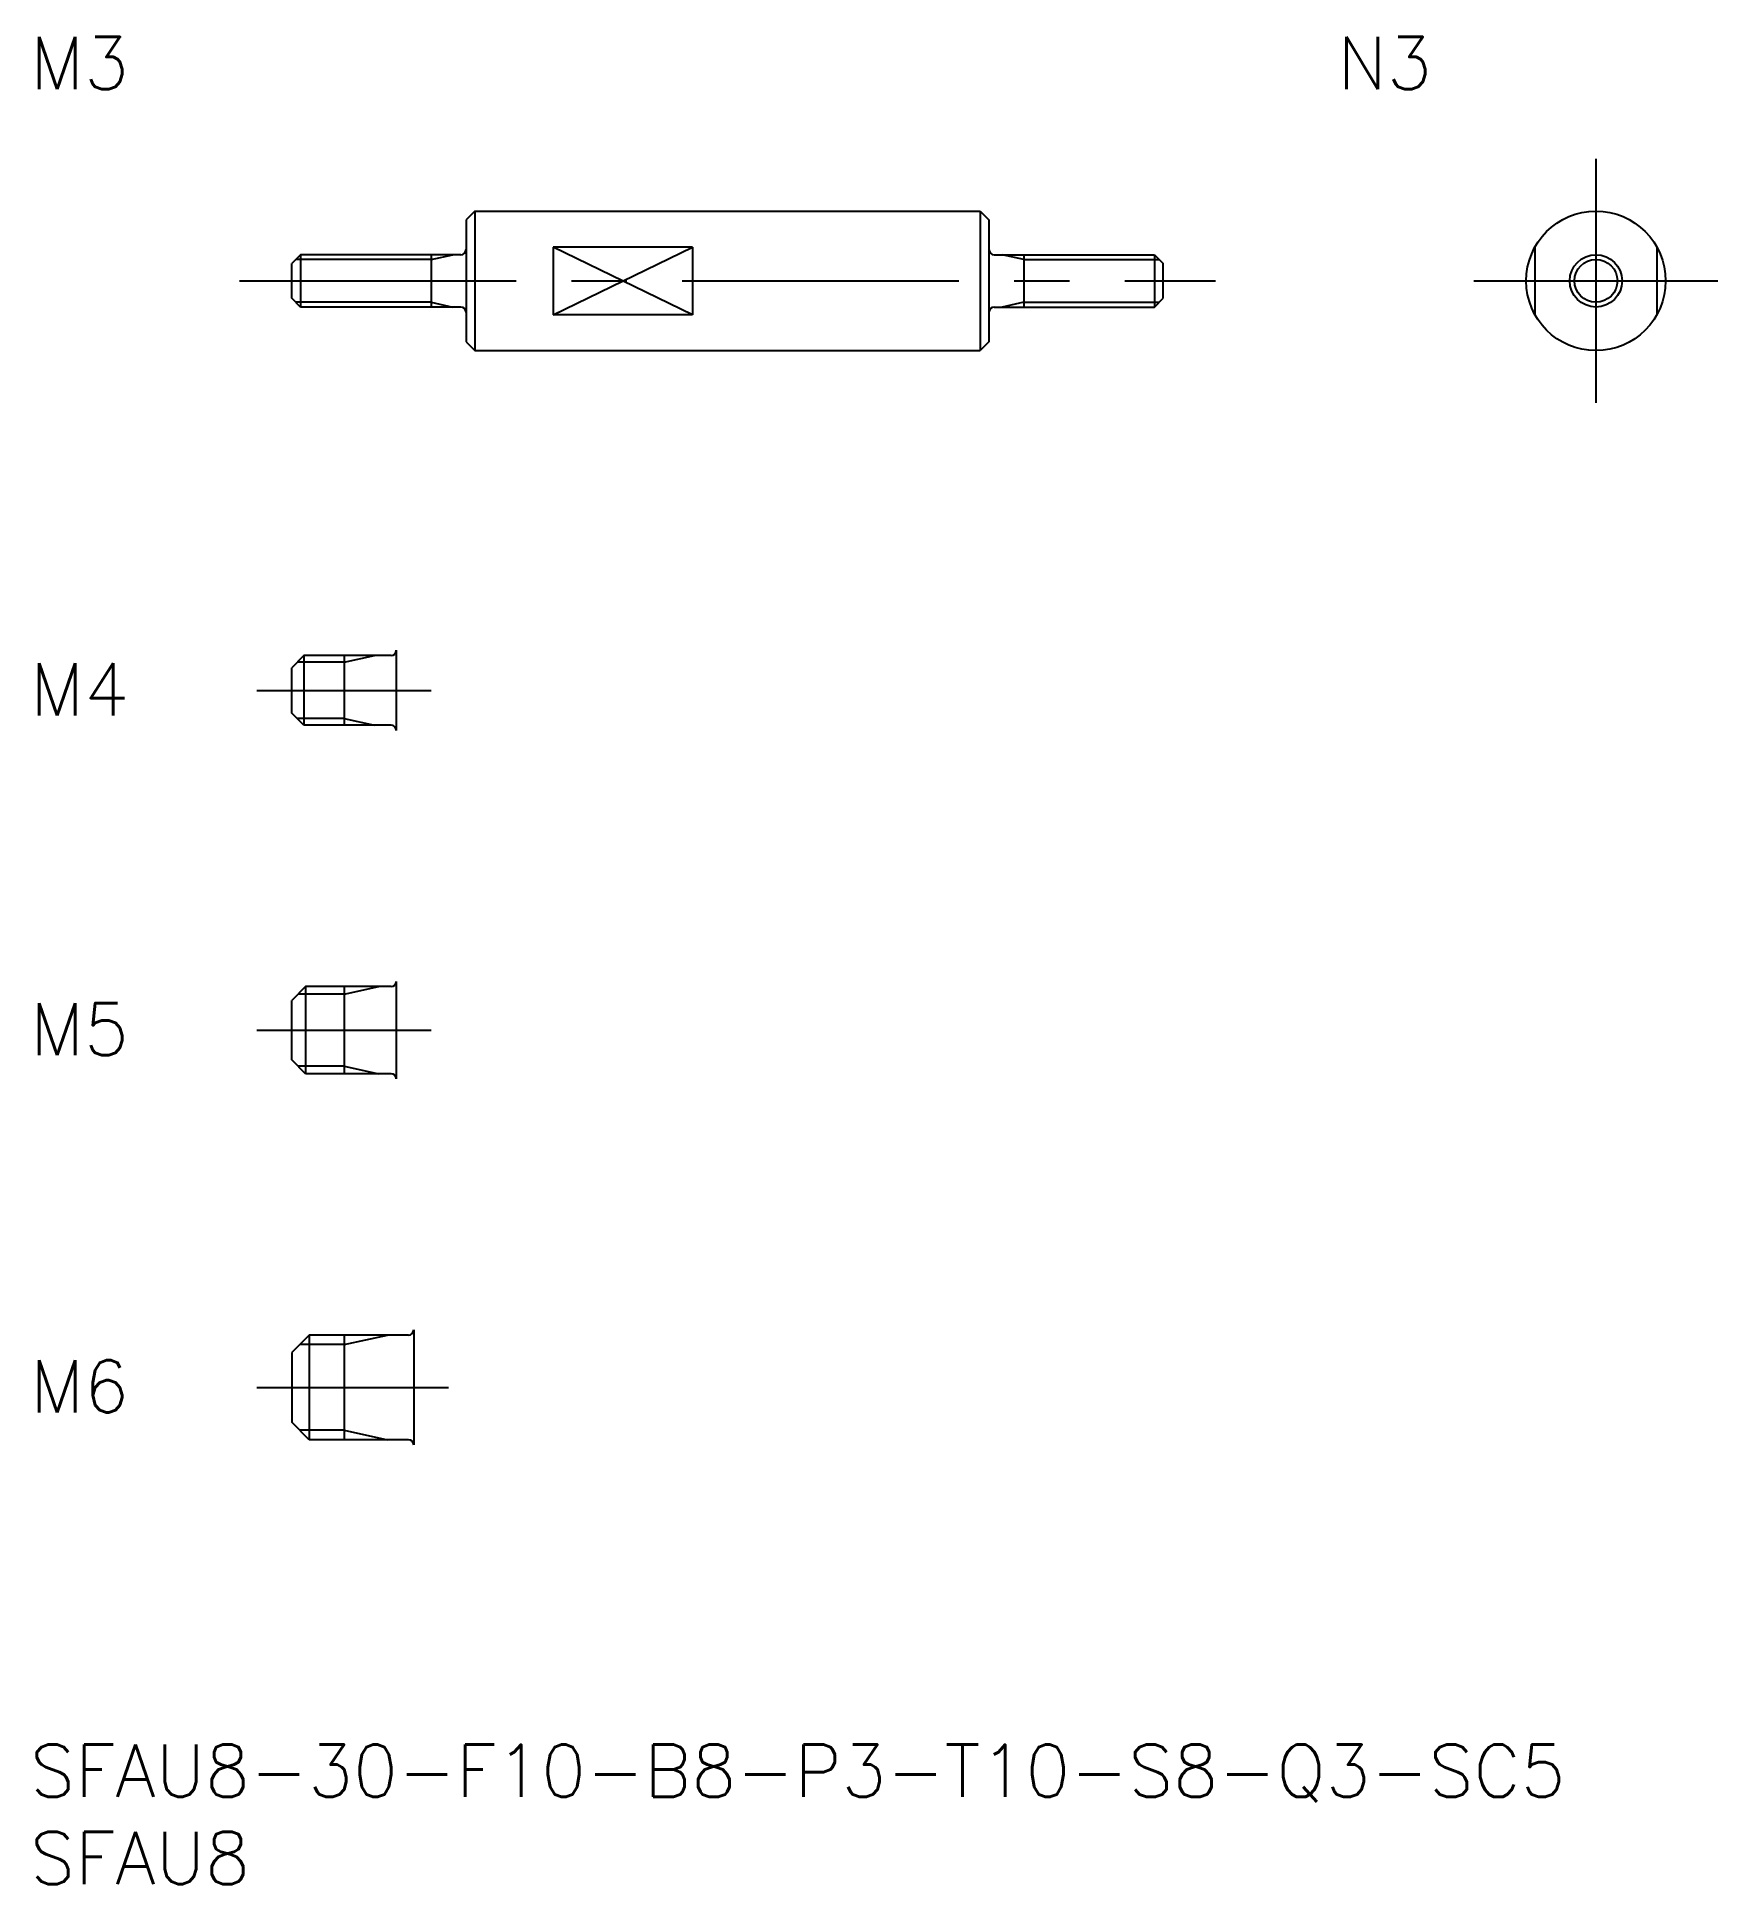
# Model space of a CAD drawing. Extents: x 0 to 97, y -8 to 98.
import ezdxf

# ---------------------------------------------------------------- set-up
doc = ezdxf.new("R2010")
doc.units = 0
doc.header["$LTSCALE"] = 0.5
doc.linetypes.add('CENTER', pattern=[50.8, 31.75, -6.35, 6.35, -6.35])
doc.linetypes.add('DASHED', pattern=[19.05, 12.7, -6.35])
for name, color, linetype in [('MSM_CENTER', 1, 'CENTER'), ('MSM_CONTINUOUS', 7, 'CONTINUOUS'), ('MSM_DASHED', 4, 'DASHED'), ('MSM_NARROW', 5, 'CONTINUOUS'), ('MSM_PART_NUMBER', 7, 'CONTINUOUS')]:
    doc.layers.add(name, color=color, linetype=linetype)
doc.styles.get("Standard").update_dxf_attribs({"font": 'txt.shx', "height": 1, "bigfont": 'bigfont.shx'})

# ---------------------------------------------------------------- blocks, each defined once
blk = doc.blocks.new('*U12')
at = {"layer": 'MSM_PART_NUMBER'}
blk.add_text('SFAU8-30-F10-B8-P3-T10-S8-Q3-SC5', height=3, dxfattribs=at).set_placement((0, -3))
blk = doc.blocks.new('*U13')
at = {"layer": 'MSM_PART_NUMBER'}
blk.add_text('SFAU8', height=3, dxfattribs=at).set_placement((0, -8))
blk = doc.blocks.new('*U14')
at = {"layer": 'MSM_PART_NUMBER'}
blk.add_text('M6', height=3, dxfattribs=at).set_placement((0, 19.06))
blk = doc.blocks.new('*U15')
at = {"layer": 'MSM_PART_NUMBER'}
blk.add_text('M5', height=3, dxfattribs=at).set_placement((0, 39.56))
blk = doc.blocks.new('*U16')
at = {"layer": 'MSM_PART_NUMBER'}
blk.add_text('M4', height=3, dxfattribs=at).set_placement((0, 59.06))
blk = doc.blocks.new('*U17')
at = {"layer": 'MSM_PART_NUMBER'}
blk.add_text('M3', height=3, dxfattribs=at).set_placement((0, 95))
blk = doc.blocks.new('*U18')
at = {"layer": 'MSM_PART_NUMBER'}
blk.add_text('N3', height=3, dxfattribs=at).set_placement((75, 95))

msp = doc.modelspace()

# ---------------------------------------------------------------- linework, layer by layer
at = {"layer": 'MSM_CENTER'}
for p, q in [((89.82, 91), (89.82, 77)), ((12, 84), (68, 84)), ((82.82, 84), (96.82, 84)), ((13, 60.5), (23, 60.5)), ((13, 41), (23, 41)), ((13, 20.5), (24, 20.5))]:
    msp.add_line(p, q, dxfattribs=at)
at = {"layer": 'MSM_CONTINUOUS'}
for p, q in [((25.5, 88), (25, 87.5)), ((25.5, 88), (54.5, 88)), ((25.5, 88), (25.5, 80)), ((54.5, 88), (55, 87.5)), ((54.5, 88), (54.5, 80)), ((25, 87.5), (25, 80.5)), ((55, 87.5), (55, 80.5)), ((30, 85.94), (30, 82.06)), ((38, 85.94), (30, 85.94)), ((38, 85.94), (38, 82.06)), ((15.5, 85.5), (15, 85)), ((15, 83), (15, 85)), ((24.7, 85.5), (15.5, 85.5)), ((15.5, 85.5), (15.5, 82.5)), ((23, 85.5), (23, 82.5)), ((55.3, 85.5), (64.5, 85.5)), ((57, 85.5), (57, 82.5)), ((64.5, 85.5), (65, 85)), ((64.5, 85.5), (64.5, 82.5)), ((65, 83), (65, 85)), ((15.5, 82.5), (15, 83)), ((64.5, 82.5), (65, 83)), ((24.7, 82.5), (15.5, 82.5)), ((38, 82.06), (30, 82.06)), ((55.3, 82.5), (64.5, 82.5)), ((25, 80.5), (25.5, 80)), ((25.5, 80), (54.5, 80)), ((55, 80.5), (54.5, 80)), ((21, 62.8), (21, 58.2)), ((15.7, 62.5), (15, 61.8)), ((15, 59.2), (15, 61.8)), ((20.7, 62.5), (15.7, 62.5)), ((15.7, 62.5), (15.7, 58.5)), ((18, 62.5), (18, 58.5)), ((15.7, 58.5), (15, 59.2)), ((20.7, 58.5), (15.7, 58.5)), ((15.8, 43.5), (15, 42.7)), ((20.7, 43.5), (15.8, 43.5)), ((15.8, 43.5), (15.8, 38.5)), ((18, 43.5), (18, 38.5)), ((21, 43.8), (21, 38.2)), ((15, 39.3), (15, 42.7)), ((15.8, 38.5), (15, 39.3)), ((20.7, 38.5), (15.8, 38.5)), ((16, 23.5), (15, 22.5)), ((21.7, 23.5), (16, 23.5)), ((16, 23.5), (16, 17.5)), ((18, 23.5), (18, 17.5)), ((22, 23.8), (22, 17.2)), ((15, 22.5), (15, 18.5)), ((16, 17.5), (15, 18.5)), ((21.7, 17.5), (16, 17.5))]:
    msp.add_line(p, q, dxfattribs=at)
for radius in [4, 1.5]:
    msp.add_circle((89.82, 84), radius, dxfattribs=at)
for centre, start, end in [((24.7, 85.8), 270, 0), ((55.3, 85.8), 180, 270), ((24.7, 82.2), 0, 90), ((55.3, 82.2), 90, 180), ((20.7, 62.8), 270, 0), ((20.7, 58.2), 0, 90), ((20.7, 43.8), 270, 0), ((20.7, 38.2), 0, 90), ((21.7, 23.8), 270, 0), ((21.7, 17.2), 0, 90)]:
    msp.add_arc(centre, 0.3, start, end, dxfattribs=at)
at = {"layer": 'MSM_DASHED'}
for p, q in [((86.32, 85.94), (86.32, 82.06)), ((93.32, 85.94), (93.32, 82.06))]:
    msp.add_line(p, q, dxfattribs=at)
at = {"layer": 'MSM_NARROW'}
for p, q in [((30, 82.06), (38, 85.94)), ((38, 82.06), (30, 85.94)), ((23, 85.23), (15.23, 85.23)), ((23, 85.23), (24.25, 85.5)), ((57, 85.23), (55.75, 85.5)), ((57, 85.23), (64.77, 85.23)), ((23, 82.77), (15.23, 82.77)), ((23, 82.77), (24.25, 82.5)), ((57, 82.77), (55.75, 82.5)), ((57, 82.77), (64.77, 82.77)), ((18, 62.12), (15.32, 62.12)), ((18, 62.12), (19.75, 62.5)), ((18, 58.88), (15.32, 58.88)), ((18, 58.88), (19.75, 58.5)), ((18, 43.07), (20, 43.5)), ((18, 43.07), (15.37, 43.07)), ((18, 38.93), (15.37, 38.93)), ((18, 38.93), (20, 38.5)), ((18, 22.96), (20.5, 23.5)), ((18, 22.96), (15.46, 22.96)), ((18, 18.04), (15.46, 18.04)), ((18, 18.04), (20.5, 17.5))]:
    msp.add_line(p, q, dxfattribs=at)
msp.add_circle((89.82, 84), 1.23, dxfattribs=at)

# ---------------------------------------------------------------- block references
at = {"layer": 'MSM_CONTINUOUS'}
for name in ['*U17', '*U18', '*U16', '*U15', '*U14', '*U12', '*U13']:
    msp.add_blockref(name, (0, 0), dxfattribs=at)

doc.saveas('drawing.dxf')
